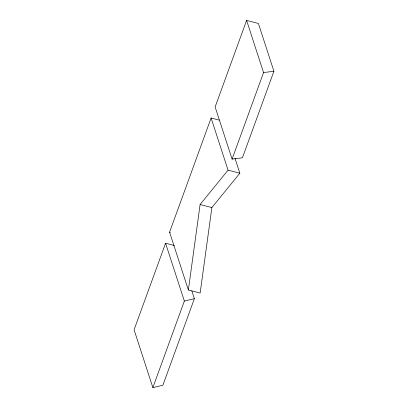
<?xml version="1.0" encoding="UTF-8"?>
<svg xmlns="http://www.w3.org/2000/svg" width="408" height="408" viewBox="0 0 408 408"><rect width="100%" height="100%" fill="white"/><g stroke="black" fill="none" stroke-linecap="round" stroke-linejoin="round"><path stroke-width="0.61" d="M234.967 158.227L239.838 173.216L211.874 207.575L200.144 293.046L188.369 289.996L200.099 204.525L228.062 170.172L211.109 118.004L219.208 120.1M174.394 245.514L165.566 243.229L134.084 329.781L152.873 387.6L162.889 385.234L194.366 298.681L191.821 290.848M188.369 289.996L169.585 232.178L211.109 118.004M246.611 20.4L215.128 106.952L232.081 159.12L242.434 157.799L273.916 71.247L258.386 23.445L246.611 20.4L263.558 72.568L232.081 159.12M152.873 387.6L184.35 301.048L165.566 243.229M184.35 301.048L194.366 298.681M263.558 72.568L273.916 71.247M228.062 170.172L239.838 173.216M200.099 204.525L211.874 207.575M169.585 232.178L170.32 232.371"/></g></svg>
